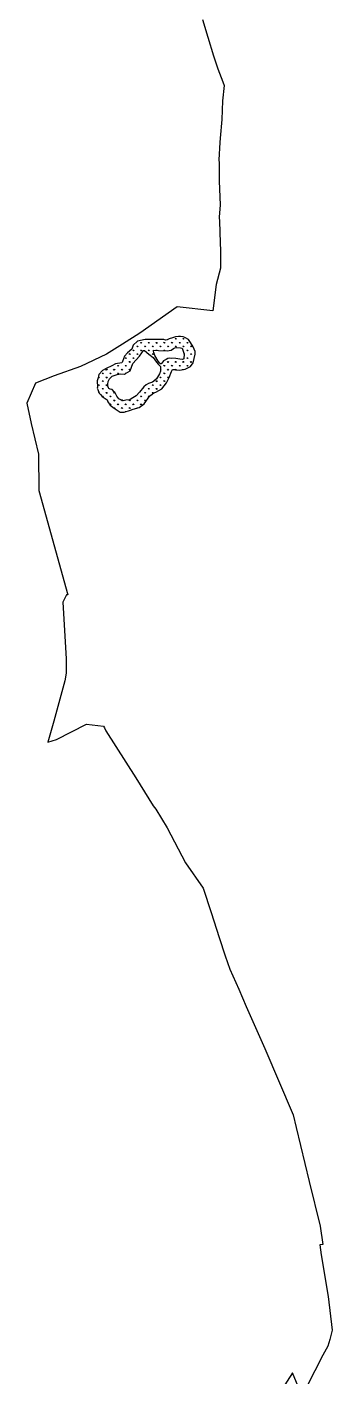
# Model space of a CAD drawing. Header units: metres. Extents: x 273377 to 358923, y 1974345 to 2116525.
# Drawn here: x 277585 to 279009, y 2039141 to 2045435 of the extents above; entities that cross this region are included whole.
import ezdxf

# ---------------------------------------------------------------- set-up
doc = ezdxf.new("R2010")
doc.units = ezdxf.units.M
doc.header["$MEASUREMENT"] = 0
doc.layers.add('DISTRICT BOUNDRY', color=86, linetype='Continuous')
doc.layers.add('MANGROOVE BUFFER ZONE', color=120, linetype='Continuous')

msp = doc.modelspace()

# ---------------------------------------------------------------- hatches: boundary and pattern name
at = {"layer": 'MANGROOVE BUFFER ZONE'}
h = msp.add_hatch(dxfattribs=at)
h.set_pattern_fill('GRASS', color=256)
h.set_pattern_definition([(90, (0, 0), (-17.96051224, 17.96051224), [4.7625, -31.15852448]), (45, (0, 0), (-17.96051224, 17.96051224), [4.7625, -20.6375]), (135, (0, 0), (-17.96051224, -17.96051224), [4.7625, -20.6375])])
h.paths.add_polyline_path([(278137.5, 2043977.1), (278101.5, 2043968.7), (278080.9, 2043950.8), (278073.9, 2043932.2), (278054.1, 2043915.5), (278039.7, 2043899.1), (278031.8, 2043874.5), (278027.6, 2043867.9), (277998.8, 2043864.1), (277981.1, 2043854.9), (277954.2, 2043841.9), (277937.4, 2043831.9), (277921.3, 2043813.8), (277916.9, 2043798.7), (277913.2, 2043783.5), (277914.1, 2043755.1), (277913.1, 2043749.4), (277915.4, 2043743.9), (277922.2, 2043727.3), (277928.5, 2043720.3), (277936.3, 2043711), (277959.4, 2043695), (277963.1, 2043686), (277973.7, 2043670.7), (277992.8, 2043656.4), (278006.4, 2043647.1), (278020.7, 2043637.3), (278038.8, 2043637.5), (278068.9, 2043647.1), (278080.2, 2043651.6), (278108.8, 2043659.4), (278131.9, 2043676.7), (278159.4, 2043713.4), (278163.7, 2043717.1), (278176.9, 2043727.9), (278186, 2043731.4), (278214.4, 2043746.7), (278236.8, 2043774.5), (278248.7, 2043800), (278259.3, 2043827.8), (278262.2, 2043833.2), (278264.9, 2043836.5), (278265.9, 2043837.4), (278271.8, 2043836.8), (278278.9, 2043835.6), (278299, 2043834.4), (278323.3, 2043839.2), (278348.7, 2043850.4), (278361.5, 2043867.8), (278370.6, 2043908.3), (278370.3, 2043921.7), (278361.2, 2043942.6), (278349, 2043962.9), (278339.1, 2043976.6), (278321.8, 2043986.7), (278314.1, 2043989.2), (278301.9, 2043990.4), (278292.6, 2043990.4), (278279.1, 2043990.1), (278264.8, 2043984.8), (278248.1, 2043980.2), (278239.9, 2043975.9), (278232, 2043974), (278231.2, 2043974.3), (278223.8, 2043977.6), (278208.4, 2043977.6), (278179, 2043977.4)])
h.paths.add_polyline_path([(278176.3, 2043926.9), (278199, 2043925.9), (278240.1, 2043923.9), (278258.3, 2043928), (278268.4, 2043934.6), (278275.4, 2043938.2), (278284.4, 2043939), (278301.4, 2043937.4), (278309.2, 2043936), (278315.7, 2043917.7), (278318.4, 2043909.7), (278316.7, 2043886.5), (278311.7, 2043883.5), (278299.3, 2043884.5), (278288.9, 2043886.9), (278279.5, 2043888.5), (278250.1, 2043890), (278242.9, 2043887.8), (278234.9, 2043884.1), (278228.1, 2043880.8), (278223.1, 2043878.1), (278215, 2043866.2), (278211.7, 2043863.8), (278207.4, 2043862.9), (278205.5, 2043866.8), (278197.1, 2043876.4), (278181.3, 2043903), (278176.8, 2043915.6), (278176, 2043922.6)], flags=16)
h.paths.add_polyline_path([(278154.5, 2043909.1), (278174.9, 2043892.8), (278189, 2043871.5), (278199.7, 2043859.7), (278203.9, 2043855.2), (278206.4, 2043853.2), (278209, 2043850.6), (278208.8, 2043829.9), (278203.9, 2043816.4), (278189.1, 2043793.9), (278177.4, 2043782.4), (278171.1, 2043778.2), (278161.1, 2043775.1), (278152.1, 2043771.4), (278142.2, 2043765.9), (278130.2, 2043756.3), (278110.4, 2043731), (278094.4, 2043713.5), (278071.1, 2043700.3), (278066, 2043695.8), (278047, 2043693.2), (278034.9, 2043690.5), (278029.1, 2043693.4), (278023.4, 2043695.6), (278014.4, 2043699.8), (278004.6, 2043712.6), (278002.8, 2043716.2), (277994.6, 2043730.7), (277992.6, 2043733.4), (277982.4, 2043743.5), (277973.7, 2043745), (277967.6, 2043748.3), (277965.7, 2043751.3), (277963.1, 2043759.4), (277962.8, 2043769.1), (277964.7, 2043781.4), (277969.6, 2043794.1), (277983.5, 2043805.5), (278005.7, 2043814.2), (278022.7, 2043817.4), (278039.8, 2043815.9), (278045, 2043817.8), (278066.9, 2043831.1), (278078.9, 2043864.5), (278111.1, 2043899.7), (278121.5, 2043914.2), (278124.8, 2043919.8), (278127.6, 2043923.6), (278129.1, 2043924.9), (278133, 2043925.4)], flags=16)

# ---------------------------------------------------------------- linework, layer by layer
at = {"layer": 'DISTRICT BOUNDRY'}
for points in [[(278404, 2045469.2, 0), (278428.8, 2045387.4, 0), (278456, 2045300.1, 0), (278475.8, 2045239.7, 0), (278500, 2045179.7, 0), (278506, 2045161.2, 0), (278497.4, 2045091, 0), (278494.1, 2045003.3, 0), (278486.2, 2044915.5, 0), (278484.6, 2044896.4, 0), (278481.3, 2044815.3, 0), (278481.7, 2044800.8, 0), (278482.4, 2044715, 0), (278487.3, 2044605.6, 0), (278482.8, 2044547.4, 0), (278483.6, 2044527.7, 0), (278486.7, 2044430.1, 0), (278487.8, 2044389.9, 0), (278488.2, 2044309.8, 0), (278468.9, 2044234.1, 0), (278451.9, 2044110.4, 0), (278285.7, 2044129.5, 0), (278111.3, 2044006.2, 0), (278031.6, 2043955.1, 0), (277955.7, 2043909, 0), (277835.5, 2043850.3, 0), (277712.7, 2043807.8, 0), (277625.3, 2043772.8, 0), (277585.2, 2043679.7, 0), (277604.6, 2043585.5, 0), (277639.5, 2043441.9, 0), (277640.3, 2043272, 0), (277776.6, 2042785.5, 0), (277769.9, 2042786, 0), (277753.3, 2042751.9, 0), (277768.1, 2042487.7, 0), (277767.5, 2042420.1, 0), (277762.2, 2042384.8, 0), (277711.1, 2042196.4, 0), (277682.1, 2042098.2, 0), (277722.4, 2042111.4, 0), (277862.8, 2042183, 0), (277942.9, 2042172.9, 0), (277946.4, 2042165.7, 0), (277953.5, 2042150.6, 0), (278092.6, 2041931.7, 0), (278173.8, 2041802.2, 0), (278186.8, 2041786.3, 0), (278239.3, 2041698.1, 0), (278325.5, 2041534.8, 0), (278407.1, 2041417.1, 0), (278444.9, 2041303.9, 0), (278482.8, 2041186.7, 0), (278510.3, 2041101.2, 0), (278531.3, 2041038.8, 0), (278574, 2040946.8, 0), (278608.7, 2040865.5, 0), (278694.9, 2040669.2, 0), (278828.4, 2040360.5, 0), (278841.6, 2040301.3, 0), (278902.5, 2040049.4, 0), (278952.9, 2039840.6, 0), (278966.8, 2039755.5, 0), (278952.1, 2039752.8, 0), (278957.8, 2039707.2, 0), (278991.3, 2039513.1, 0), (279009, 2039355.2, 0), (278999, 2039312.2, 0), (278989.9, 2039280.8, 0), (278966, 2039238.9, 0), (278892, 2039092.2, 0)], [(278869.8, 2039047.4, 0), (278824.1, 2039156.7, 0), (278692.4, 2038949.1, 0)]]:
    msp.add_polyline3d(points, dxfattribs=at)
at = {"layer": 'MANGROOVE BUFFER ZONE', "flags": 128}
for points in [[(278348.7, 2043850.4), (278361.5, 2043867.8), (278370.6, 2043908.3), (278370.3, 2043921.7), (278361.2, 2043942.6), (278349, 2043962.9), (278339.1, 2043976.6), (278321.8, 2043986.7), (278314.1, 2043989.2), (278301.9, 2043990.4), (278292.6, 2043990.4), (278279.1, 2043990.1), (278264.8, 2043984.8), (278248.1, 2043980.2), (278239.9, 2043975.9), (278232, 2043974), (278231.2, 2043974.3), (278223.8, 2043977.6), (278208.4, 2043977.6), (278179, 2043977.4), (278137.5, 2043977.1), (278101.5, 2043968.7), (278080.9, 2043950.8), (278073.9, 2043932.2), (278054.1, 2043915.5), (278039.7, 2043899.1), (278031.8, 2043874.5), (278027.6, 2043867.9), (277998.8, 2043864.1), (277981.1, 2043854.9), (277954.2, 2043841.9), (277937.4, 2043831.9), (277921.3, 2043813.8), (277916.9, 2043798.7), (277913.2, 2043783.5), (277914.1, 2043755.1), (277913.1, 2043749.4), (277915.4, 2043743.9), (277922.2, 2043727.3), (277928.5, 2043720.3), (277936.3, 2043711), (277959.4, 2043695), (277963.1, 2043686), (277973.7, 2043670.7), (277992.8, 2043656.4), (278006.4, 2043647.1), (278020.7, 2043637.3), (278038.8, 2043637.5), (278068.9, 2043647.1), (278080.2, 2043651.6), (278108.8, 2043659.4), (278131.9, 2043676.7), (278159.4, 2043713.4), (278163.7, 2043717.1), (278176.9, 2043727.9), (278186, 2043731.4), (278214.4, 2043746.7), (278236.8, 2043774.5), (278248.7, 2043800), (278259.3, 2043827.8), (278262.2, 2043833.2), (278264.9, 2043836.5), (278265.9, 2043837.4), (278271.8, 2043836.8), (278278.9, 2043835.6), (278299, 2043834.4), (278323.3, 2043839.2)], [(278208.8, 2043829.9), (278203.9, 2043816.4), (278189.1, 2043793.9), (278177.4, 2043782.4), (278171.1, 2043778.2), (278161.1, 2043775.1), (278152.1, 2043771.4), (278142.2, 2043765.9), (278130.2, 2043756.3), (278110.4, 2043731), (278094.4, 2043713.5), (278071.1, 2043700.3), (278066, 2043695.8), (278047, 2043693.2), (278034.9, 2043690.5), (278029.1, 2043693.4), (278023.4, 2043695.6), (278014.4, 2043699.8), (278004.6, 2043712.6), (278002.8, 2043716.2), (277994.6, 2043730.7), (277992.6, 2043733.4), (277982.4, 2043743.5), (277973.7, 2043745), (277967.6, 2043748.3), (277965.7, 2043751.3), (277963.1, 2043759.4), (277962.8, 2043769.1), (277964.7, 2043781.4), (277969.6, 2043794.1), (277983.5, 2043805.5), (278005.7, 2043814.2), (278022.7, 2043817.4), (278039.8, 2043815.9), (278045, 2043817.8), (278066.9, 2043831.1), (278078.9, 2043864.5), (278111.1, 2043899.7), (278121.5, 2043914.2), (278124.8, 2043919.8), (278127.6, 2043923.6), (278129.1, 2043924.9), (278133, 2043925.4), (278154.5, 2043909.1), (278174.9, 2043892.8), (278189, 2043871.5), (278199.7, 2043859.7), (278203.9, 2043855.2), (278206.4, 2043853.2), (278209, 2043850.6)], [(278215, 2043866.2), (278211.7, 2043863.8), (278207.4, 2043862.9), (278205.5, 2043866.8), (278197.1, 2043876.4), (278181.3, 2043903), (278176.8, 2043915.6), (278176, 2043922.6), (278176.3, 2043926.9), (278199, 2043925.9), (278240.1, 2043923.9), (278258.3, 2043928), (278268.4, 2043934.6), (278275.4, 2043938.2), (278284.4, 2043939), (278301.4, 2043937.4), (278309.2, 2043936), (278315.7, 2043917.7), (278318.4, 2043909.7), (278316.7, 2043886.5), (278311.7, 2043883.5), (278299.3, 2043884.5), (278288.9, 2043886.9), (278279.5, 2043888.5), (278250.1, 2043890), (278242.9, 2043887.8), (278234.9, 2043884.1), (278228.1, 2043880.8), (278223.1, 2043878.1)]]:
    msp.add_lwpolyline(points, close=True, dxfattribs=at)

doc.saveas('drawing.dxf')
